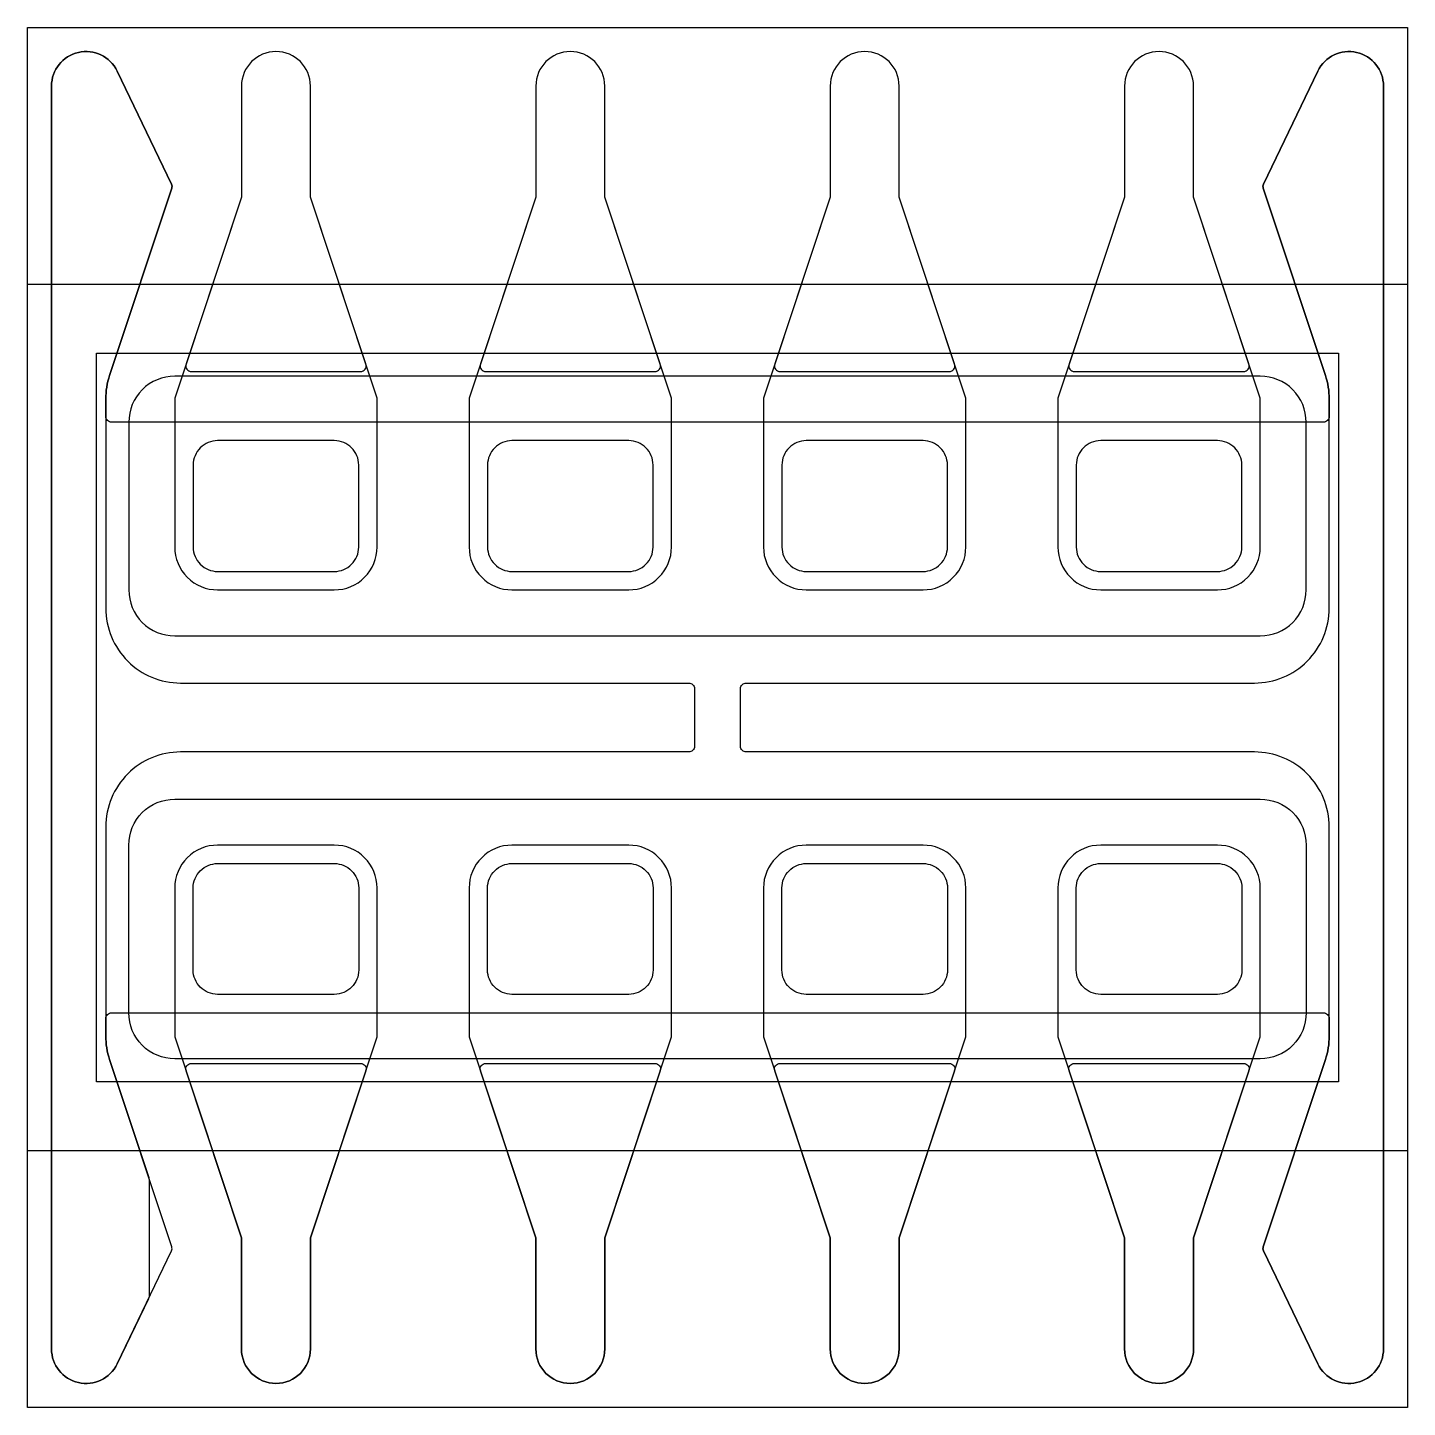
# Model space of a CAD drawing. Header units: inches. Extents: x -15 to 15, y -15 to 15.
import ezdxf

# ---------------------------------------------------------------- set-up
doc = ezdxf.new("R2010")
doc.units = ezdxf.units.IN
doc.header["$MEASUREMENT"] = 0
for name, color, linetype in [('active', 6, 'Continuous'), ('encapsulation', 3, 'Continuous'), ('glass', 7, 'Continuous'), ('ligtmask', 2, 'Continuous'), ('metal', 4, 'Continuous'), ('tco', 1, 'Continuous')]:
    doc.layers.add(name, color=color, linetype=linetype)

msp = doc.modelspace()

# ---------------------------------------------------------------- linework, layer by layer
at = {"layer": 'active'}
for points in [[(11.8, 7.42), (-11.8, 7.42, 0.414214), (-12.8, 6.42), (-12.8, 2.775, 0.414214), (-11.8, 1.775), (11.8, 1.775, 0.414214), (12.8, 2.775), (12.8, 6.42, 0.414214)], [(11.8, -7.42), (-11.8, -7.42, -0.414214), (-12.8, -6.42), (-12.8, -2.775, -0.414214), (-11.8, -1.775), (11.8, -1.775, -0.414214), (12.8, -2.775), (12.8, -6.42, -0.414214)]]:
    msp.add_lwpolyline(points, format="xyb", close=True, dxfattribs=at)
at = {"layer": 'encapsulation'}
for points in [[(15, 9.42), (15, -9.42), (-15, -9.42), (-15, 9.42)], [(13.5, 7.92), (13.5, -7.92), (-13.5, -7.92), (-13.5, 7.92)]]:
    msp.add_lwpolyline(points, close=True, dxfattribs=at)
at = {"layer": 'glass'}
msp.add_lwpolyline([(-15, -15), (-15, 15), (15, 15), (15, -15)], close=True, dxfattribs=at)
at = {"layer": 'ligtmask'}
for points in [[(-8.331, 6.02), (-10.869, 6.02, 0.414214), (-11.4, 5.489), (-11.4, 3.706, 0.414214), (-10.869, 3.175), (-8.331, 3.175, 0.414214), (-7.8, 3.706), (-7.8, 5.489, 0.414214)], [(-1.931, 6.02), (-4.469, 6.02, 0.414214), (-5, 5.489), (-5, 3.706, 0.414214), (-4.469, 3.175), (-1.931, 3.175, 0.414214), (-1.4, 3.706), (-1.4, 5.489, 0.414214)], [(4.469, 6.02), (1.931, 6.02, 0.414214), (1.4, 5.489), (1.4, 3.706, 0.414214), (1.931, 3.175), (4.469, 3.175, 0.414214), (5, 3.706), (5, 5.489, 0.414214)], [(10.869, 6.02), (8.331, 6.02, 0.414214), (7.8, 5.489), (7.8, 3.706, 0.414214), (8.331, 3.175), (10.869, 3.175, 0.414214), (11.4, 3.706), (11.4, 5.489, 0.414214)], [(-8.331, -6.02), (-10.869, -6.02, -0.414214), (-11.4, -5.489), (-11.4, -3.706, -0.414214), (-10.869, -3.175), (-8.331, -3.175, -0.414214), (-7.8, -3.706), (-7.8, -5.489, -0.414214)], [(-1.931, -6.02), (-4.469, -6.02, -0.414214), (-5, -5.489), (-5, -3.706, -0.414214), (-4.469, -3.175), (-1.931, -3.175, -0.414214), (-1.4, -3.706), (-1.4, -5.489, -0.414214)], [(4.469, -6.02), (1.931, -6.02, -0.414214), (1.4, -5.489), (1.4, -3.706, -0.414214), (1.931, -3.175), (4.469, -3.175, -0.414214), (5, -3.706), (5, -5.489, -0.414214)], [(10.869, -6.02), (8.331, -6.02, -0.414214), (7.8, -5.489), (7.8, -3.706, -0.414214), (8.331, -3.175), (10.869, -3.175, -0.414214), (11.4, -3.706), (11.4, -5.489, -0.414214)]]:
    msp.add_lwpolyline(points, format="xyb", close=True, dxfattribs=at)
at = {"layer": 'metal'}
for points in [[(-12.372, -12.638), (-13.054, -14.055, -0.79753), (-14.48, -13.73), (-14.48, 13.73, -0.79753), (-13.054, 14.055), (-11.872, 11.599, -0.19473), (-11.866, 11.506), (-13.217, 7.437, 0.08033), (-13.3, 6.925), (-13.3, 2.375, 0.414214), (-11.675, 0.75), (-0.625, 0.75, -0.414214), (-0.5, 0.625), (-0.5, -0.625, -0.414214), (-0.625, -0.75), (-11.675, -0.75, 0.414214), (-13.3, -2.375), (-13.3, -6.925, 0.08033), (-13.217, -7.437), (-12.366, -10, -0.08033), (-12.36, -10.04), (-12.36, -12.584, -0.112638)], [(-7.4, 3.706), (-7.4, 6.925, 0.08033), (-7.406, 6.964), (-8.844, 11.292, -0.08033), (-8.85, 11.331), (-8.85, 13.73, 1), (-10.35, 13.73), (-10.35, 11.331, -0.08033), (-10.356, 11.292), (-11.794, 6.964, 0.08033), (-11.8, 6.925), (-11.8, 3.706, 0.414214), (-10.869, 2.775), (-8.331, 2.775, 0.414214)], [(-1, 3.706), (-1, 6.925, 0.08033), (-1.006, 6.964), (-2.444, 11.292, -0.08033), (-2.45, 11.331), (-2.45, 13.73, 1), (-3.95, 13.73), (-3.95, 11.331, -0.08033), (-3.956, 11.292), (-5.394, 6.964, 0.08033), (-5.4, 6.925), (-5.4, 3.706, 0.414214), (-4.469, 2.775), (-1.931, 2.775, 0.414214)], [(0.625, 0.75), (11.675, 0.75, 0.414214), (13.3, 2.375), (13.3, 6.925, 0.08033), (13.217, 7.437), (11.866, 11.506, -0.19473), (11.872, 11.599), (13.054, 14.055, -0.79753), (14.48, 13.73), (14.48, -13.73, -0.79753), (13.054, -14.055), (11.872, -11.599, -0.19473), (11.866, -11.506), (13.217, -7.437, 0.08033), (13.3, -6.925), (13.3, -2.375, 0.414214), (11.675, -0.75), (0.625, -0.75, -0.414214), (0.5, -0.625), (0.5, 0.625, -0.414214)], [(5.4, 3.706), (5.4, 6.925, 0.08033), (5.394, 6.964), (3.956, 11.292, -0.08033), (3.95, 11.331), (3.95, 13.73, 1), (2.45, 13.73), (2.45, 11.331, -0.08033), (2.444, 11.292), (1.006, 6.964, 0.08033), (1, 6.925), (1, 3.706, 0.414214), (1.931, 2.775), (4.469, 2.775, 0.414214)], [(11.8, 3.706), (11.8, 6.925, 0.08033), (11.794, 6.964), (10.356, 11.292, -0.08033), (10.35, 11.331), (10.35, 13.73, 1), (8.85, 13.73), (8.85, 11.331, -0.08033), (8.844, 11.292), (7.406, 6.964, 0.08033), (7.4, 6.925), (7.4, 3.706, 0.414214), (8.331, 2.775), (10.869, 2.775, 0.414214)], [(-11.8, -3.706), (-11.8, -6.925, 0.08033), (-11.794, -6.964), (-10.356, -11.292, -0.08033), (-10.35, -11.331), (-10.35, -13.73, 1), (-8.85, -13.73), (-8.85, -11.331, -0.08033), (-8.844, -11.292), (-7.406, -6.964, 0.08033), (-7.4, -6.925), (-7.4, -3.706, 0.414214), (-8.331, -2.775), (-10.869, -2.775, 0.414214)], [(-5.4, -3.706), (-5.4, -6.925, 0.08033), (-5.394, -6.964), (-3.956, -11.292, -0.08033), (-3.95, -11.331), (-3.95, -13.73, 1), (-2.45, -13.73), (-2.45, -11.331, -0.08033), (-2.444, -11.292), (-1.006, -6.964, 0.08033), (-1, -6.925), (-1, -3.706, 0.414214), (-1.931, -2.775), (-4.469, -2.775, 0.414214)], [(1, -3.706), (1, -6.925, 0.08033), (1.006, -6.964), (2.444, -11.292, -0.08033), (2.45, -11.331), (2.45, -13.73, 1), (3.95, -13.73), (3.95, -11.331, -0.08033), (3.956, -11.292), (5.394, -6.964, 0.08033), (5.4, -6.925), (5.4, -3.706, 0.414214), (4.469, -2.775), (1.931, -2.775, 0.414214)], [(7.4, -3.706), (7.4, -6.925, 0.08033), (7.406, -6.964), (8.844, -11.292, -0.08033), (8.85, -11.331), (8.85, -13.73, 1), (10.35, -13.73), (10.35, -11.331, -0.08033), (10.356, -11.292), (11.794, -6.964, 0.08033), (11.8, -6.925), (11.8, -3.706, 0.414214), (10.869, -2.775), (8.331, -2.775, 0.414214)]]:
    msp.add_lwpolyline(points, format="xyb", close=True, dxfattribs=at)
at = {"layer": 'tco'}
for points in [[(14.48, 13.73, 0.79753), (13.054, 14.055), (11.872, 11.599, 0.19473), (11.866, 11.506), (13.217, 7.437, -0.08033), (13.3, 6.925), (13.3, 6.545, -0.414214), (13.175, 6.42), (-13.175, 6.42, -0.414214), (-13.3, 6.545), (-13.3, 6.925, -0.08033), (-13.217, 7.437), (-11.866, 11.506, 0.19473), (-11.872, 11.599), (-13.054, 14.055, 0.79753), (-14.48, 13.73), (-14.48, -13.73, 0.79753), (-13.054, -14.055), (-11.872, -11.599, 0.19473), (-11.866, -11.506), (-13.217, -7.437, -0.08033), (-13.3, -6.925), (-13.3, -6.545, -0.414214), (-13.175, -6.42), (13.175, -6.42, -0.414214), (13.3, -6.545), (13.3, -6.925, -0.08033), (13.217, -7.437), (11.866, -11.506, 0.19473), (11.872, -11.599), (13.054, -14.055, 0.79753), (14.48, -13.73)], [(-7.646, 7.684), (-8.844, 11.292, -0.08033), (-8.85, 11.331), (-8.85, 13.73, 1), (-10.35, 13.73), (-10.35, 11.331, -0.08033), (-10.356, 11.292), (-11.554, 7.684, 0.511565), (-11.436, 7.52), (-7.764, 7.52, 0.511565)], [(-1.246, 7.684), (-2.444, 11.292, -0.08033), (-2.45, 11.331), (-2.45, 13.73, 1), (-3.95, 13.73), (-3.95, 11.331, -0.08033), (-3.956, 11.292), (-5.154, 7.684, 0.511565), (-5.036, 7.52), (-1.364, 7.52, 0.511565)], [(5.154, 7.684), (3.956, 11.292, -0.08033), (3.95, 11.331), (3.95, 13.73, 1), (2.45, 13.73), (2.45, 11.331, -0.08033), (2.444, 11.292), (1.246, 7.684, 0.511565), (1.364, 7.52), (5.036, 7.52, 0.511565)], [(11.554, 7.684), (10.356, 11.292, -0.08033), (10.35, 11.331), (10.35, 13.73, 1), (8.85, 13.73), (8.85, 11.331, -0.08033), (8.844, 11.292), (7.646, 7.684, 0.511565), (7.764, 7.52), (11.436, 7.52, 0.511565)], [(-7.646, -7.684), (-8.844, -11.292, 0.08033), (-8.85, -11.331), (-8.85, -13.73, -1), (-10.35, -13.73), (-10.35, -11.331, 0.08033), (-10.356, -11.292), (-11.554, -7.684, -0.511565), (-11.436, -7.52), (-7.764, -7.52, -0.511565)], [(-1.246, -7.684), (-2.444, -11.292, 0.08033), (-2.45, -11.331), (-2.45, -13.73, -1), (-3.95, -13.73), (-3.95, -11.331, 0.08033), (-3.956, -11.292), (-5.154, -7.684, -0.511565), (-5.036, -7.52), (-1.364, -7.52, -0.511565)], [(5.154, -7.684), (3.956, -11.292, 0.08033), (3.95, -11.331), (3.95, -13.73, -1), (2.45, -13.73), (2.45, -11.331, 0.08033), (2.444, -11.292), (1.246, -7.684, -0.511565), (1.364, -7.52), (5.036, -7.52, -0.511565)], [(11.554, -7.684), (10.356, -11.292, 0.08033), (10.35, -11.331), (10.35, -13.73, -1), (8.85, -13.73), (8.85, -11.331, 0.08033), (8.844, -11.292), (7.646, -7.684, -0.511565), (7.764, -7.52), (11.436, -7.52, -0.511565)]]:
    msp.add_lwpolyline(points, format="xyb", close=True, dxfattribs=at)

doc.saveas('drawing.dxf')
